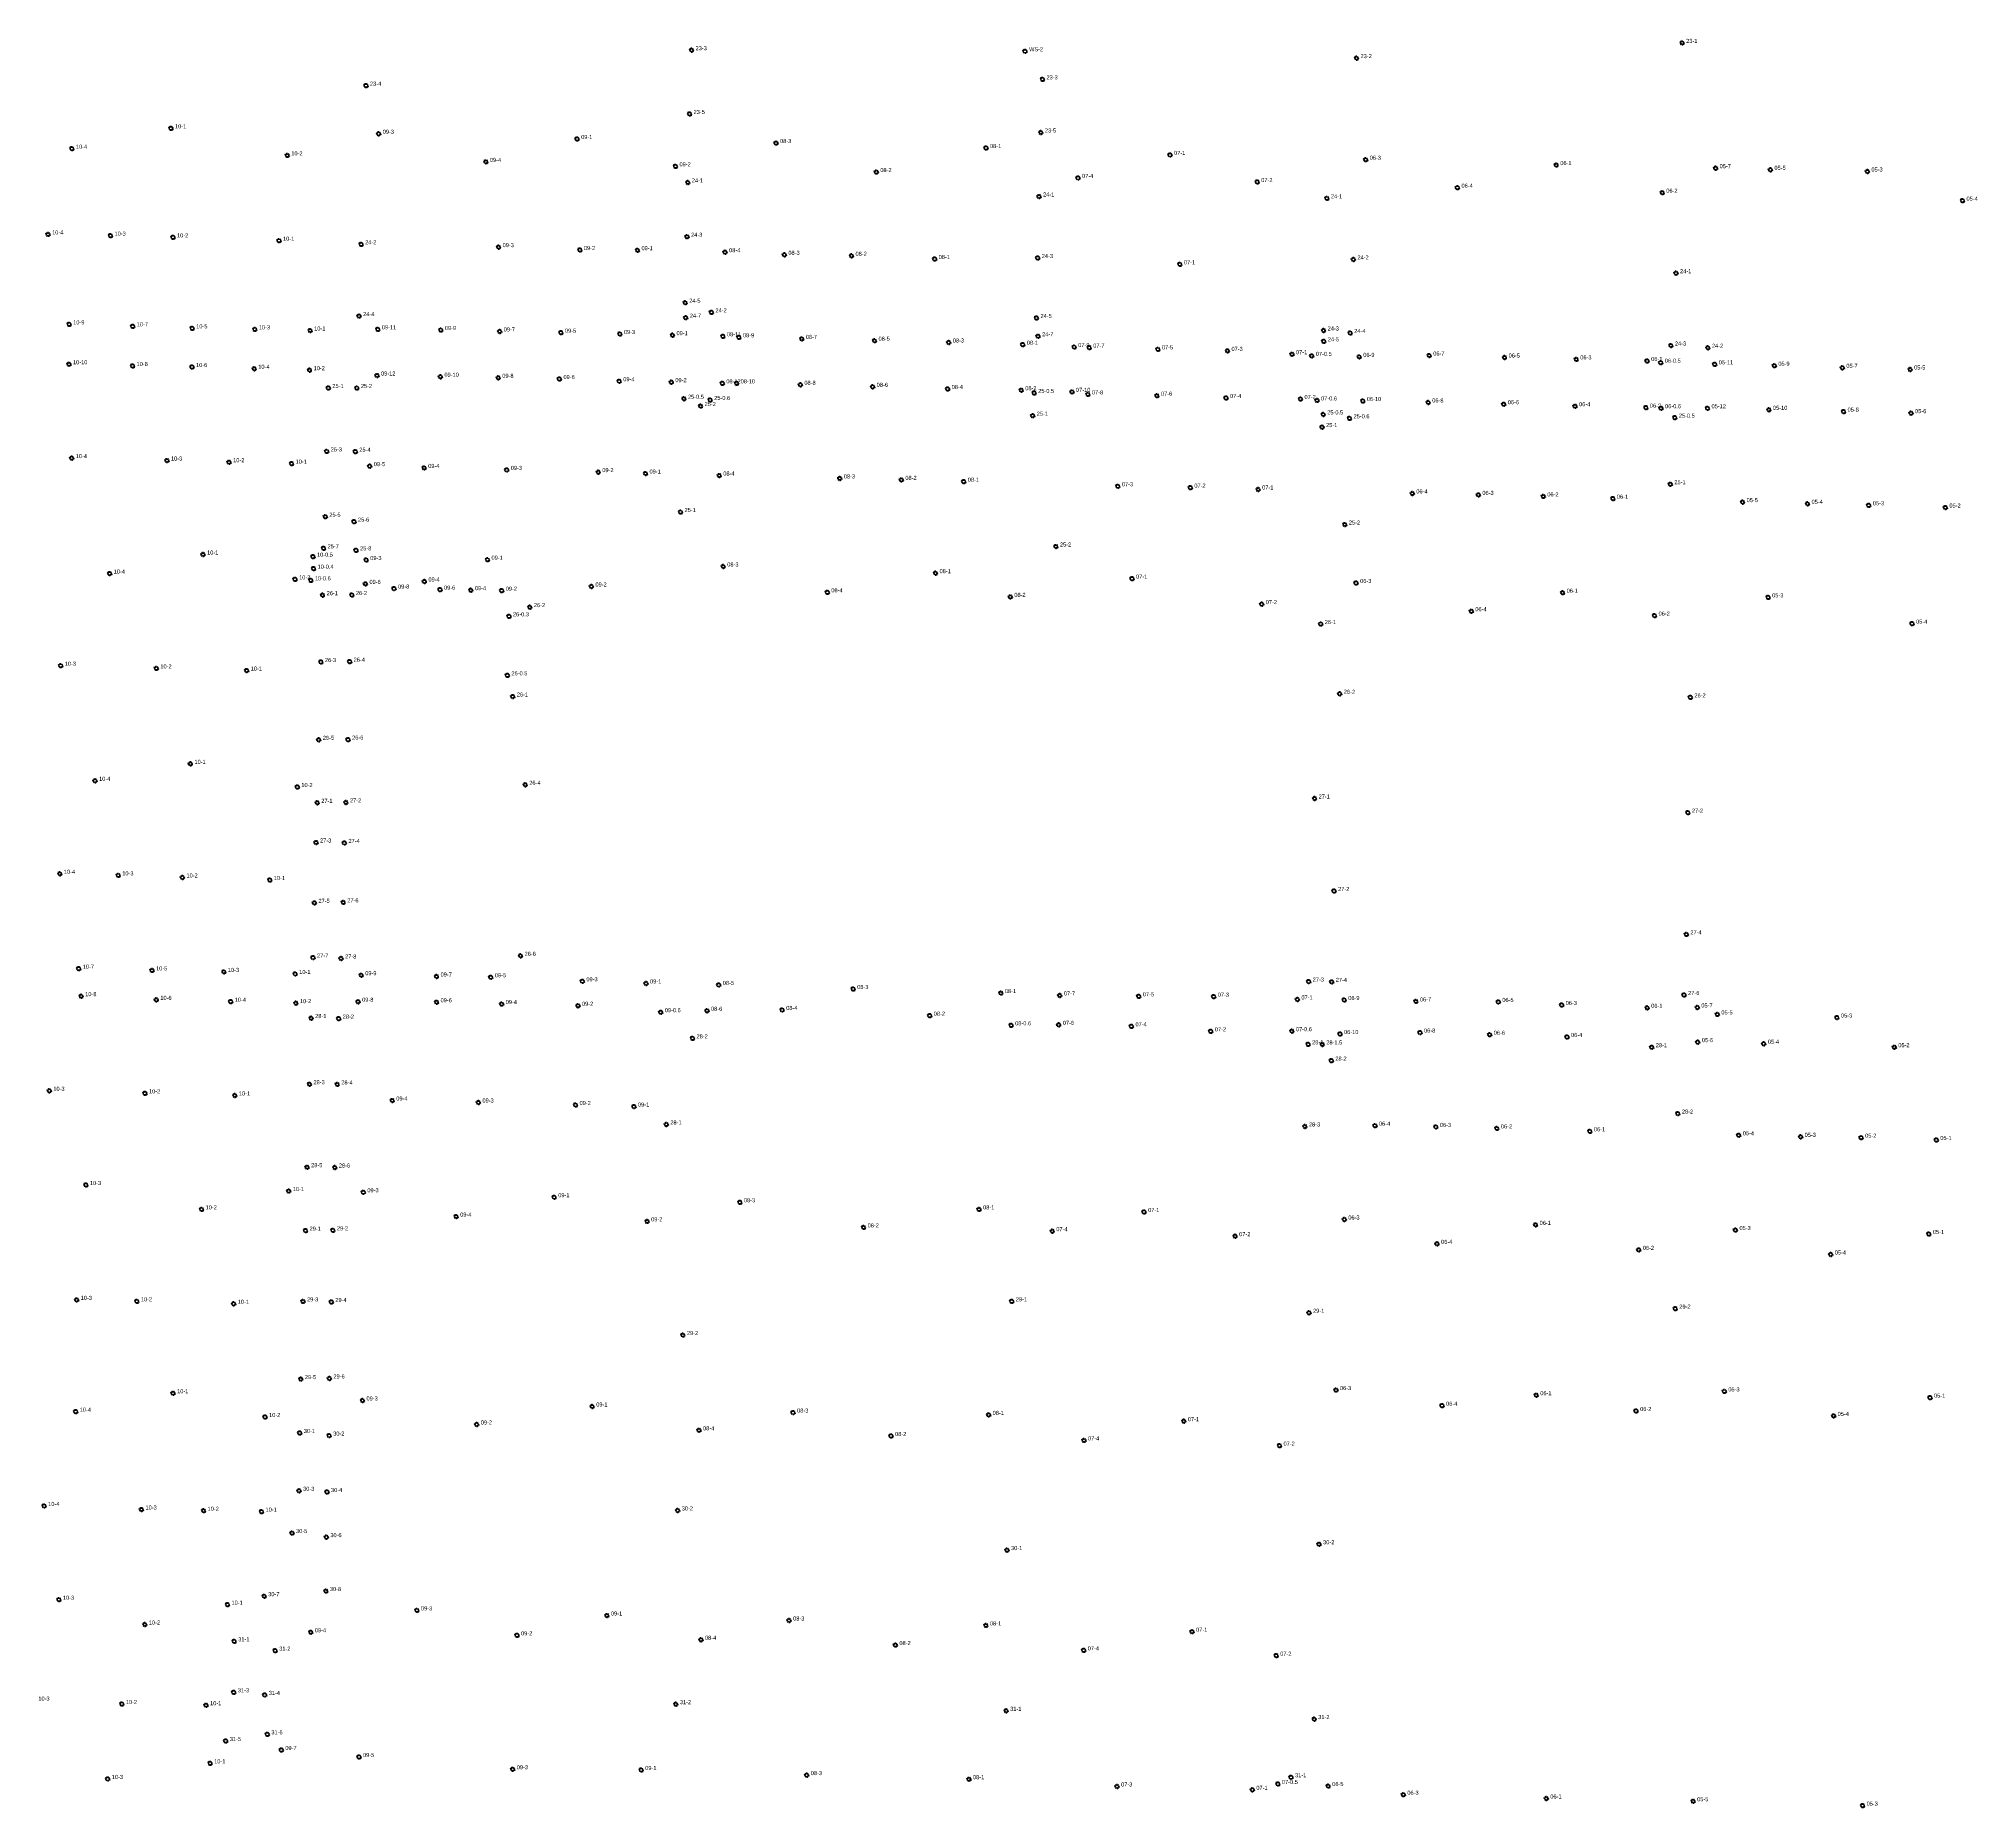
# Model space of a CAD drawing. Header units: inches. Extents: x 486468 to 494393, y 5455952 to 5461583.
# Drawn here: x 490640 to 491594, y 5456029 to 5456899 of the extents above; entities that cross this region are included whole.
import ezdxf

# ---------------------------------------------------------------- set-up
doc = ezdxf.new("R2010")
doc.units = ezdxf.units.IN
doc.header["$MEASUREMENT"] = 0
doc.layers.add('StreetLightingPoles', color=10, linetype='Continuous')

# ---------------------------------------------------------------- blocks, each defined once
blk = doc.blocks.new('Light')
at = {"color": 255}
for p, q in [((-0.71, 0.23), (-1.19, 0.39)), ((-0.44, 0.61), (-0.73, 1.01)), ((0, 0.75), (0, 1.25)), ((0.44, 0.61), (0.73, 1.01)), ((0.71, 0.23), (1.19, 0.39)), ((-0.71, -0.23), (-1.19, -0.39)), ((-0.44, -0.61), (-0.73, -1.01)), ((0, -0.75), (0, -1.25)), ((0.44, -0.61), (0.73, -1.01)), ((0.71, -0.23), (1.19, -0.39))]:
    blk.add_line(p, q, dxfattribs=at)
blk.add_circle((0, 0), 0.75, dxfattribs=at)

msp = doc.modelspace()

# ---------------------------------------------------------------- block references
at = {"layer": 'StreetLightingPoles'}
for p in [(491448.766, 5456897.346), (490961.353, 5456893.769), (491125.475, 5456893.225), (491288.546, 5456889.841), (490801.142, 5456876.295), (491134.026, 5456879.399), (490960.374, 5456862.37), (490705.186, 5456855.331), (490807.393, 5456852.623), (490905.038, 5456850.051), (491002.922, 5456848.059), (491133.216, 5456853.278), (490656.439, 5456845.298), (490762.429, 5456841.985), (490860.161, 5456838.806), (491106.218, 5456845.623), (491196.789, 5456842.237), (491293.044, 5456839.863), (490953.443, 5456836.643), (490959.508, 5456828.685), (491052.256, 5456833.791), (491151.521, 5456830.921), (491239.691, 5456828.895), (491386.823, 5456837.224), (491465.243, 5456835.705), (491492.195, 5456834.896), (491539.928, 5456834.07), (491132.345, 5456821.764), (491273.976, 5456820.856), (491338.201, 5456826.095), (491438.983, 5456823.63), (491586.707, 5456819.732), (490644.729, 5456803.123), (490675.434, 5456802.533), (490706.2, 5456801.686), (490758.335, 5456800.03), (490959.123, 5456801.968), (490798.771, 5456798.26), (490866.391, 5456796.872), (490906.414, 5456795.465), (490934.748, 5456795.359), (490977.844, 5456794.384), (491007.03, 5456793.088), (491040.057, 5456792.602), (491080.951, 5456791.058), (491131.673, 5456791.526), (491287.015, 5456790.797), (491201.628, 5456788.415), (491445.758, 5456784.057), (490797.758, 5456762.945), (490958.228, 5456769.507), (490958.502, 5456762.116), (490971.138, 5456764.79), (491131.064, 5456762.022), (490655.11, 5456758.873), (490686.397, 5456757.925), (490715.633, 5456756.916), (490746.445, 5456756.401), (490773.686, 5456755.834), (490806.978, 5456756.439), (490837.974, 5456756.079), (490866.95, 5456755.385), (490897.084, 5456754.786), (490926.077, 5456754.123), (490951.968, 5456753.557), (490976.789, 5456753.012), (490984.664, 5456752.516), (491131.866, 5456753.042), (491272.351, 5456755.856), (491285.43, 5456754.645), (491015.6, 5456751.725), (491051.381, 5456750.809), (491087.895, 5456749.948), (491124.317, 5456748.872), (491149.637, 5456747.709), (491157.031, 5456747.419), (491190.809, 5456746.561), (491225.044, 5456745.831), (491256.781, 5456744.191), (491266.52, 5456743.362), (491272.437, 5456750.513), (491289.866, 5456742.879), (491324.304, 5456743.528), (491361.409, 5456742.561), (491443.217, 5456748.452), (491461.422, 5456747.349), (490655.012, 5456739.26), (490686.293, 5456738.392), (490715.548, 5456737.892), (490746.166, 5456737.014), (490773.396, 5456736.331), (490806.602, 5456733.7), (490837.778, 5456733.084), (491396.655, 5456741.635), (491431.533, 5456740.868), (491438.249, 5456740.012), (491464.8, 5456739.211), (491494.124, 5456738.519), (491527.599, 5456737.5), (491560.945, 5456736.67), (490782.628, 5456727.592), (490796.65, 5456727.549), (490866.242, 5456732.592), (490896.342, 5456731.997), (490925.757, 5456730.894), (490951.404, 5456730.428), (490976.478, 5456729.864), (490983.519, 5456729.874), (491014.899, 5456729.139), (491050.456, 5456728.14), (491087.345, 5456727.084), (491123.562, 5456726.477), (491129.93, 5456725.105), (491148.549, 5456725.665), (491156.392, 5456724.433), (491190.342, 5456723.761), (490957.588, 5456722.266), (490965.794, 5456718.681), (490970.515, 5456721.696), (491224.344, 5456722.636), (491260.964, 5456722.134), (491269.123, 5456721.448), (491272.153, 5456714.559), (491291.646, 5456721.16), (491323.814, 5456720.457), (491360.984, 5456719.595), (491396.069, 5456718.611), (491430.936, 5456717.909), (491438.388, 5456717.628), (491461.244, 5456717.605), (491491.47, 5456716.821), (491528.189, 5456715.948), (491561.387, 5456715.188), (491129.223, 5456713.915), (491271.602, 5456708.326), (491285.098, 5456712.67), (491445.154, 5456712.975), (490781.794, 5456696.382), (490795.905, 5456696.255), (490656.362, 5456693.073), (490703.224, 5456691.879), (490733.804, 5456691.067), (490764.551, 5456690.378), (490803, 5456689.132), (490829.769, 5456688.265), (490870.419, 5456687.274), (490915.452, 5456686.174), (490938.697, 5456685.479), (490974.991, 5456684.509), (491034.286, 5456683.073), (491064.576, 5456682.371), (491095.277, 5456681.496), (491171.103, 5456679.231), (491206.766, 5456678.547), (491240.136, 5456677.635), (491442.966, 5456680.225), (490955.916, 5456666.543), (491315.985, 5456675.69), (491348.502, 5456674.996), (491380.443, 5456674.235), (491414.709, 5456673.111), (491478.511, 5456671.421), (491510.464, 5456670.597), (491540.596, 5456669.877), (491578.313, 5456668.75), (490781.13, 5456664.221), (490795.245, 5456661.822), (491282.789, 5456660.389), (490780.283, 5456648.699), (490796.278, 5456647.708), (491140.624, 5456649.572), (490720.979, 5456645.647), (490775.06, 5456644.607), (490775.36, 5456638.696), (490801.266, 5456642.983), (490860.946, 5456643.096), (490976.924, 5456639.772), (490675.022, 5456636.279), (490766.266, 5456633.425), (490774.01, 5456632.935), (490800.891, 5456631.202), (490814.951, 5456628.888), (490829.904, 5456632.366), (490837.576, 5456628.374), (490852.744, 5456628.117), (490912.085, 5456629.919), (491081.4, 5456636.477), (491178.088, 5456633.795), (491288.34, 5456631.664), (490779.803, 5456625.641), (490794.211, 5456625.74), (490867.913, 5456627.86), (490881.764, 5456619.771), (491028.144, 5456627.073), (491118.189, 5456624.813), (491241.898, 5456621.242), (491389.944, 5456626.847), (491491.082, 5456624.605), (490871.513, 5456615.267), (491270.921, 5456611.442), (491345.033, 5456617.76), (491435.188, 5456615.593), (491561.881, 5456611.645), (490650.933, 5456590.946), (490778.963, 5456592.764), (490793.106, 5456592.929), (490698.007, 5456589.621), (490742.435, 5456588.561), (490870.741, 5456586.224), (490873.378, 5456575.779), (491280.298, 5456577.124), (491452.824, 5456575.377), (490777.922, 5456554.48), (490792.354, 5456554.6), (490714.779, 5456542.669), (490667.842, 5456534.322), (490767.368, 5456531.295), (490777.172, 5456523.486), (490791.285, 5456523.679), (490879.511, 5456532.366), (491267.916, 5456525.618), (491451.579, 5456518.683), (490776.579, 5456503.964), (490790.547, 5456503.773), (490650.528, 5456488.583), (490679.254, 5456487.803), (490710.84, 5456486.764), (490753.837, 5456485.548), (491277.514, 5456480.14), (490775.79, 5456474.276), (490789.965, 5456474.5), (491450.845, 5456458.767), (490775.1, 5456447.356), (490788.899, 5456446.921), (490877.202, 5456448.234), (490659.803, 5456441.933), (490695.883, 5456441.057), (490731.231, 5456440.317), (490766.329, 5456439.324), (490798.795, 5456438.699), (490835.877, 5456438.045), (490862.558, 5456437.683), (490661.011, 5456428.387), (490907.631, 5456435.717), (490938.965, 5456434.633), (490974.719, 5456433.913), (491040.876, 5456431.911), (491113.558, 5456429.898), (491142.535, 5456428.725), (491181.407, 5456428.312), (491218.248, 5456428.119), (491264.99, 5456435.551), (491276.352, 5456435.404), (491449.727, 5456428.954), (490698, 5456426.567), (490734.593, 5456425.663), (490766.685, 5456424.951), (490797.269, 5456425.619), (490835.877, 5456425.402), (490867.92, 5456424.49), (490905.461, 5456423.652), (490946.187, 5456420.493), (490968.941, 5456421.193), (491005.941, 5456421.618), (491078.533, 5456418.809), (491259.444, 5456426.752), (491282.488, 5456426.491), (491317.766, 5456425.788), (491358.31, 5456425.557), (491389.471, 5456424.053), (491431.558, 5456422.657), (491456.25, 5456422.821), (491466.098, 5456419.401), (490774.168, 5456417.58), (490787.719, 5456417.343), (491118.599, 5456414.062), (491142.018, 5456414.268), (491177.788, 5456413.545), (491216.826, 5456411.066), (491256.756, 5456411.16), (491280.436, 5456409.781), (491319.798, 5456410.461), (491354.073, 5456409.396), (491524.93, 5456417.841), (490961.822, 5456407.623), (491264.731, 5456404.713), (491271.687, 5456404.632), (491392.119, 5456408.324), (491433.806, 5456403.277), (491456.45, 5456405.766), (491488.925, 5456404.949), (491553.153, 5456403.275), (491276.148, 5456396.671), (490645.332, 5456381.823), (490692.396, 5456380.607), (490773.338, 5456385.06), (490787.014, 5456384.966), (490736.627, 5456379.531), (490814.076, 5456377.037), (490856.486, 5456376.065), (490904.264, 5456374.835), (490933.008, 5456374.06), (491446.649, 5456370.621), (490948.918, 5456365.27), (491263.167, 5456364.282), (491297.616, 5456364.656), (491327.581, 5456364.056), (491357.6, 5456363.315), (491403.366, 5456361.906), (491476.612, 5456359.968), (491507.071, 5456359.173), (491536.831, 5456358.741), (491573.825, 5456357.643), (490772.185, 5456344.237), (490785.814, 5456344.089), (490663.346, 5456335.491), (490763.158, 5456332.491), (490720.26, 5456323.489), (490799.859, 5456331.921), (490893.767, 5456329.461), (490985.152, 5456326.99), (491102.824, 5456323.483), (490845.526, 5456319.956), (490939.485, 5456317.572), (491045.992, 5456314.626), (491184.024, 5456322.206), (491282.536, 5456318.51), (491376.658, 5456315.876), (490771.418, 5456313.036), (490784.861, 5456313.167), (491138.842, 5456312.781), (491228.815, 5456310.306), (491328.196, 5456306.534), (491474.991, 5456313.314), (491570.152, 5456311.398), (491427.408, 5456303.576), (491521.872, 5456301.297), (490658.786, 5456278.971), (490688.42, 5456278.269), (490736.057, 5456277.039), (490770.154, 5456278.205), (490784.101, 5456277.93), (491118.906, 5456278.282), (491265.176, 5456272.609), (491445.391, 5456274.678), (490957.078, 5456261.651), (490769.072, 5456239.994), (490783.146, 5456240.309), (490706.23, 5456233.054), (490799.428, 5456229.487), (491278.43, 5456234.587), (491376.965, 5456232.067), (491469.523, 5456233.952), (491570.707, 5456230.882), (490658.334, 5456223.966), (490751.487, 5456221.376), (490912.461, 5456226.51), (491011.303, 5456223.524), (491107.522, 5456222.389), (491203.555, 5456219.297), (491330.639, 5456226.921), (491426.11, 5456224.294), (491523.302, 5456221.901), (490768.553, 5456213.481), (490783.043, 5456212.214), (490855.643, 5456217.672), (490965.028, 5456214.849), (491059.513, 5456211.995), (491154.434, 5456209.827), (491250.65, 5456207.246), (490768.227, 5456185.037), (490781.97, 5456184.462), (490642.803, 5456177.606), (490690.669, 5456175.834), (490721.233, 5456175.241), (490749.749, 5456174.811), (490954.527, 5456175.373), (490764.757, 5456164.257), (490781.634, 5456162.253), (491116.562, 5456155.863), (491270.127, 5456158.767), (490751.064, 5456133.195), (490781.444, 5456135.723), (490650.065, 5456131.462), (490732.989, 5456129.025), (490826.215, 5456126.218), (490919.716, 5456123.686), (490692.34, 5456119.275), (490773.996, 5456115.468), (490875.486, 5456113.937), (491009.349, 5456121.254), (491106.199, 5456118.823), (491207.611, 5456115.706), (490736.313, 5456111.025), (490756.473, 5456106.416), (490965.982, 5456111.754), (491061.647, 5456109.155), (491154.318, 5456106.556), (491249.041, 5456103.94), (490736.097, 5456085.935), (490751.328, 5456084.637), (490681.026, 5456080.161), (490722.451, 5456079.568), (490953.618, 5456080.086), (491116.138, 5456076.806), (491267.728, 5456072.728), (490732.158, 5456061.949), (490752.628, 5456065.245), (490759.497, 5456057.549), (490724.465, 5456050.962), (490797.713, 5456054.079), (490873.343, 5456048.08), (490936.567, 5456047.703), (490674.074, 5456043.304), (491018.015, 5456045.174), (491097.844, 5456043.174), (491170.735, 5456039.59), (491237.282, 5456037.942), (491249.86, 5456040.834), (491256.304, 5456044.13), (491274.604, 5456039.787), (491311.59, 5456035.523), (491381.92, 5456033.673), (491454.168, 5456032.338), (491537.563, 5456030.15)]:
    msp.add_blockref('Light', p, dxfattribs=at)

# ---------------------------------------------------------------- texts
for s, p in [('23-1', (491450.766, 5456897.346)), ('23-3', (490963.353, 5456893.769)), ('WS-2', (491127.475, 5456893.225)), ('23-2', (491290.546, 5456889.841)), ('23-4', (490803.142, 5456876.295)), ('23-3', (491136.026, 5456879.399)), ('23-5', (490962.374, 5456862.37)), ('10-1', (490707.186, 5456855.331)), ('09-3', (490809.393, 5456852.623)), ('09-1', (490907.038, 5456850.051)), ('08-3', (491004.922, 5456848.059)), ('23-5', (491135.216, 5456853.278)), ('10-4', (490658.439, 5456845.298)), ('10-2', (490764.429, 5456841.985)), ('09-4', (490862.161, 5456838.806)), ('08-1', (491108.218, 5456845.623)), ('07-1', (491198.789, 5456842.237)), ('06-3', (491295.044, 5456839.863)), ('06-1', (491388.823, 5456837.224)), ('09-2', (490955.443, 5456836.643)), ('24-1', (490961.508, 5456828.685)), ('08-2', (491054.256, 5456833.791)), ('07-4', (491153.521, 5456830.921)), ('07-2', (491241.691, 5456828.895)), ('05-7', (491467.243, 5456835.705)), ('05-5', (491494.195, 5456834.896)), ('05-3', (491541.928, 5456834.07)), ('24-1', (491134.345, 5456821.764)), ('24-1', (491275.976, 5456820.856)), ('06-4', (491340.201, 5456826.095)), ('06-2', (491440.983, 5456823.63)), ('05-4', (491588.707, 5456819.732)), ('10-4', (490646.729, 5456803.123)), ('10-3', (490677.434, 5456802.533)), ('10-2', (490708.2, 5456801.686)), ('10-1', (490760.335, 5456800.03)), ('24-3', (490961.123, 5456801.968)), ('24-2', (490800.771, 5456798.26)), ('09-3', (490868.391, 5456796.872)), ('09-2', (490908.414, 5456795.465)), ('09-1', (490936.748, 5456795.359)), ('08-4', (490979.844, 5456794.384)), ('08-3', (491009.03, 5456793.088)), ('08-2', (491042.057, 5456792.602)), ('08-1', (491082.951, 5456791.058)), ('24-3', (491133.673, 5456791.526)), ('24-2', (491289.015, 5456790.797)), ('07-1', (491203.628, 5456788.415)), ('24-1', (491447.758, 5456784.057)), ('24-4', (490799.758, 5456762.945)), ('24-5', (490960.228, 5456769.507)), ('24-7', (490960.502, 5456762.116)), ('24-2', (490973.138, 5456764.79)), ('24-5', (491133.064, 5456762.022)), ('10-9', (490657.11, 5456758.873)), ('10-7', (490688.397, 5456757.925)), ('10-5', (490717.633, 5456756.916)), ('10-3', (490748.445, 5456756.401)), ('10-1', (490775.686, 5456755.834)), ('09-11', (490808.978, 5456756.439)), ('09-9', (490839.974, 5456756.079)), ('09-7', (490868.95, 5456755.385)), ('09-5', (490899.084, 5456754.786)), ('09-3', (490928.077, 5456754.123)), ('09-1', (490953.968, 5456753.557)), ('08-11', (490978.789, 5456753.012)), ('08-9', (490986.664, 5456752.516)), ('08-7', (491017.6, 5456751.725)), ('24-7', (491133.866, 5456753.042)), ('24-3', (491274.351, 5456755.856)), ('24-4', (491287.43, 5456754.645)), ('08-5', (491053.381, 5456750.809)), ('08-3', (491089.895, 5456749.948)), ('08-1', (491126.317, 5456748.872)), ('07-9', (491151.637, 5456747.709)), ('07-7', (491159.031, 5456747.419)), ('07-5', (491192.809, 5456746.561)), ('07-3', (491227.044, 5456745.831)), ('07-1', (491258.781, 5456744.191)), ('07-0.5', (491268.52, 5456743.362)), ('24-5', (491274.437, 5456750.513)), ('06-9', (491291.866, 5456742.879)), ('06-7', (491326.304, 5456743.528)), ('06-5', (491363.409, 5456742.561)), ('24-3', (491445.217, 5456748.452)), ('24-2', (491463.422, 5456747.349)), ('10-10', (490657.012, 5456739.26)), ('10-8', (490688.293, 5456738.392)), ('10-6', (490717.548, 5456737.892)), ('10-4', (490748.166, 5456737.014)), ('10-2', (490775.396, 5456736.331)), ('09-12', (490808.602, 5456733.7)), ('09-10', (490839.778, 5456733.084)), ('09-8', (490868.242, 5456732.592)), ('06-3', (491398.655, 5456741.635)), ('06-1', (491433.533, 5456740.868)), ('06-0.5', (491440.249, 5456740.012)), ('05-11', (491466.8, 5456739.211)), ('05-9', (491496.124, 5456738.519)), ('05-7', (491529.599, 5456737.5)), ('05-5', (491562.945, 5456736.67)), ('25-1', (490784.628, 5456727.592)), ('25-2', (490798.65, 5456727.549)), ('09-6', (490898.342, 5456731.997)), ('09-4', (490927.757, 5456730.894)), ('09-2', (490953.404, 5456730.428)), ('08-12', (490978.478, 5456729.864)), ('08-10', (490985.519, 5456729.874)), ('08-8', (491016.899, 5456729.139)), ('08-6', (491052.456, 5456728.14)), ('08-4', (491089.345, 5456727.084)), ('08-2', (491125.562, 5456726.477)), ('25-0.5', (491131.93, 5456725.105)), ('07-10', (491150.549, 5456725.665)), ('07-8', (491158.392, 5456724.433)), ('07-6', (491192.342, 5456723.761)), ('25-0.5', (490959.588, 5456722.266)), ('25-2', (490967.794, 5456718.681)), ('25-0.6', (490972.515, 5456721.696)), ('25-1', (491131.223, 5456713.915)), ('07-4', (491226.344, 5456722.636)), ('07-2', (491262.964, 5456722.134)), ('07-0.6', (491271.123, 5456721.448)), ('25-0.5', (491274.153, 5456714.559)), ('06-10', (491293.646, 5456721.16)), ('06-8', (491325.814, 5456720.457)), ('06-6', (491362.984, 5456719.595)), ('06-4', (491398.069, 5456718.611)), ('06-2', (491432.936, 5456717.909)), ('06-0.6', (491440.388, 5456717.628)), ('05-12', (491463.244, 5456717.605)), ('05-10', (491493.47, 5456716.821)), ('05-8', (491530.189, 5456715.948)), ('05-6', (491563.387, 5456715.188)), ('25-1', (491273.602, 5456708.326)), ('25-0.6', (491287.098, 5456712.67)), ('25-0.5', (491447.154, 5456712.975)), ('25-3', (490783.794, 5456696.382)), ('25-4', (490797.905, 5456696.255)), ('10-4', (490658.362, 5456693.073)), ('10-3', (490705.224, 5456691.879)), ('10-2', (490735.804, 5456691.067)), ('10-1', (490766.551, 5456690.378)), ('09-5', (490805, 5456689.132)), ('09-4', (490831.769, 5456688.265)), ('09-3', (490872.419, 5456687.274)), ('09-2', (490917.452, 5456686.174)), ('09-1', (490940.697, 5456685.479)), ('08-4', (490976.991, 5456684.509)), ('08-3', (491036.286, 5456683.073)), ('08-2', (491066.576, 5456682.371)), ('08-1', (491097.277, 5456681.496)), ('07-3', (491173.103, 5456679.231)), ('07-2', (491208.766, 5456678.547)), ('07-1', (491242.136, 5456677.635)), ('06-4', (491317.985, 5456675.69)), ('06-3', (491350.502, 5456674.996)), ('25-1', (491444.966, 5456680.225)), ('25-1', (490957.916, 5456666.543)), ('06-2', (491382.443, 5456674.235)), ('06-1', (491416.709, 5456673.111)), ('05-5', (491480.511, 5456671.421)), ('05-4', (491512.464, 5456670.597)), ('05-3', (491542.596, 5456669.877)), ('05-2', (491580.313, 5456668.75)), ('25-5', (490783.13, 5456664.221)), ('25-6', (490797.245, 5456661.822)), ('25-2', (491284.789, 5456660.389)), ('25-7', (490782.283, 5456648.699)), ('25-8', (490798.278, 5456647.708)), ('25-2', (491142.624, 5456649.572)), ('10-1', (490722.979, 5456645.647)), ('10-0.5', (490777.06, 5456644.607)), ('10-0.4', (490777.36, 5456638.696)), ('09-3', (490803.266, 5456642.983)), ('09-1', (490862.946, 5456643.096)), ('08-3', (490978.924, 5456639.772)), ('10-4', (490677.022, 5456636.279)), ('10-2', (490768.266, 5456633.425)), ('10-0.6', (490776.01, 5456632.935)), ('09-6', (490802.891, 5456631.202)), ('09-8', (490816.951, 5456628.888)), ('09-4', (490831.904, 5456632.366)), ('09-6', (490839.576, 5456628.374)), ('09-4', (490854.744, 5456628.117)), ('09-2', (490869.913, 5456627.86)), ('09-2', (490914.085, 5456629.919)), ('08-1', (491083.4, 5456636.477)), ('07-1', (491180.088, 5456633.795)), ('06-3', (491290.34, 5456631.664)), ('26-1', (490781.803, 5456625.641)), ('26-2', (490796.211, 5456625.74)), ('26-2', (490883.764, 5456619.771)), ('08-4', (491030.144, 5456627.073)), ('08-2', (491120.189, 5456624.813)), ('07-2', (491243.898, 5456621.242)), ('06-1', (491391.944, 5456626.847)), ('05-3', (491493.082, 5456624.605)), ('26-0.3', (490873.513, 5456615.267)), ('26-1', (491272.921, 5456611.442)), ('06-4', (491347.033, 5456617.76)), ('06-2', (491437.188, 5456615.593)), ('05-4', (491563.881, 5456611.645)), ('10-3', (490652.933, 5456590.946)), ('10-2', (490700.007, 5456589.621)), ('26-3', (490780.963, 5456592.764)), ('26-4', (490795.106, 5456592.929)), ('10-1', (490744.435, 5456588.561)), ('26-0.5', (490872.741, 5456586.224)), ('26-1', (490875.378, 5456575.779)), ('26-2', (491282.298, 5456577.124)), ('26-2', (491454.824, 5456575.377)), ('26-5', (490779.922, 5456554.48)), ('26-6', (490794.354, 5456554.6)), ('10-1', (490716.779, 5456542.669)), ('10-4', (490669.842, 5456534.322)), ('26-4', (490881.511, 5456532.366)), ('10-2', (490769.368, 5456531.295)), ('27-1', (490779.172, 5456523.486)), ('27-2', (490793.285, 5456523.679)), ('27-1', (491269.916, 5456525.618)), ('27-2', (491453.579, 5456518.683)), ('27-3', (490778.579, 5456503.964)), ('27-4', (490792.547, 5456503.773)), ('10-4', (490652.528, 5456488.583)), ('10-3', (490681.254, 5456487.803)), ('10-2', (490712.84, 5456486.764)), ('10-1', (490755.837, 5456485.548)), ('27-2', (491279.514, 5456480.14)), ('27-5', (490777.79, 5456474.276)), ('27-6', (490791.965, 5456474.5)), ('27-4', (491452.845, 5456458.767)), ('27-7', (490777.1, 5456447.356)), ('27-8', (490790.899, 5456446.921)), ('26-6', (490879.202, 5456448.234)), ('10-7', (490661.803, 5456441.933)), ('10-5', (490697.883, 5456441.057)), ('10-3', (490733.231, 5456440.317)), ('10-1', (490768.329, 5456439.324)), ('09-9', (490800.795, 5456438.699)), ('09-7', (490837.877, 5456438.045)), ('09-5', (490864.558, 5456437.683)), ('10-8', (490663.011, 5456428.387)), ('09-3', (490909.631, 5456435.717)), ('09-1', (490940.965, 5456434.633)), ('08-5', (490976.719, 5456433.913)), ('08-3', (491042.876, 5456431.911)), ('08-1', (491115.558, 5456429.898)), ('07-7', (491144.535, 5456428.725)), ('07-5', (491183.407, 5456428.312)), ('07-3', (491220.248, 5456428.119)), ('27-3', (491266.99, 5456435.551)), ('27-4', (491278.352, 5456435.404)), ('27-6', (491451.727, 5456428.954)), ('10-6', (490700, 5456426.567)), ('10-4', (490736.593, 5456425.663)), ('10-2', (490768.685, 5456424.951)), ('28-1', (490776.168, 5456417.58)), ('09-8', (490799.269, 5456425.619)), ('09-6', (490837.877, 5456425.402)), ('09-4', (490869.92, 5456424.49)), ('09-2', (490907.461, 5456423.652)), ('09-0.6', (490948.187, 5456420.493)), ('08-6', (490970.941, 5456421.193)), ('08-4', (491007.941, 5456421.618)), ('08-2', (491080.533, 5456418.809)), ('07-1', (491261.444, 5456426.752)), ('06-9', (491284.488, 5456426.491)), ('06-7', (491319.766, 5456425.788)), ('06-5', (491360.31, 5456425.557)), ('06-3', (491391.471, 5456424.053)), ('06-1', (491433.558, 5456422.657)), ('05-7', (491458.25, 5456422.821)), ('05-5', (491468.098, 5456419.401)), ('05-3', (491526.93, 5456417.841)), ('28-2', (490789.719, 5456417.343)), ('08-0.6', (491120.599, 5456414.062)), ('07-6', (491144.018, 5456414.268)), ('07-4', (491179.788, 5456413.545)), ('07-2', (491218.826, 5456411.066)), ('07-0.6', (491258.756, 5456411.16)), ('06-10', (491282.436, 5456409.781)), ('06-8', (491321.798, 5456410.461)), ('06-6', (491356.073, 5456409.396)), ('06-4', (491394.119, 5456408.324)), ('28-2', (490963.822, 5456407.623)), ('28-1', (491266.731, 5456404.713)), ('28-1.5', (491273.687, 5456404.632)), ('28-1', (491435.806, 5456403.277)), ('05-6', (491458.45, 5456405.766)), ('05-4', (491490.925, 5456404.949)), ('05-2', (491555.153, 5456403.275)), ('28-2', (491278.148, 5456396.671)), ('10-3', (490647.332, 5456381.823)), ('10-2', (490694.396, 5456380.607)), ('10-1', (490738.627, 5456379.531)), ('28-3', (490775.338, 5456385.06)), ('28-4', (490789.014, 5456384.966)), ('09-4', (490816.076, 5456377.037)), ('09-3', (490858.486, 5456376.065)), ('09-2', (490906.264, 5456374.835)), ('09-1', (490935.008, 5456374.06)), ('28-2', (491448.649, 5456370.621)), ('28-1', (490950.918, 5456365.27)), ('28-3', (491265.167, 5456364.282)), ('06-4', (491299.616, 5456364.656)), ('06-3', (491329.581, 5456364.056)), ('06-2', (491359.6, 5456363.315)), ('06-1', (491405.366, 5456361.906)), ('05-4', (491478.612, 5456359.968)), ('05-3', (491509.071, 5456359.173)), ('05-2', (491538.831, 5456358.741)), ('05-1', (491575.825, 5456357.643)), ('28-5', (490774.185, 5456344.237)), ('28-6', (490787.814, 5456344.089)), ('10-3', (490665.346, 5456335.491)), ('10-1', (490765.158, 5456332.491)), ('09-3', (490801.859, 5456331.921)), ('10-2', (490722.26, 5456323.489)), ('09-1', (490895.767, 5456329.461)), ('08-3', (490987.152, 5456326.99)), ('08-1', (491104.824, 5456323.483)), ('07-1', (491186.024, 5456322.206)), ('29-1', (490773.418, 5456313.036)), ('29-2', (490786.861, 5456313.167)), ('09-4', (490847.526, 5456319.956)), ('09-2', (490941.485, 5456317.572)), ('08-2', (491047.992, 5456314.626)), ('07-4', (491140.842, 5456312.781)), ('06-3', (491284.536, 5456318.51)), ('06-1', (491378.658, 5456315.876)), ('05-3', (491476.991, 5456313.314)), ('07-2', (491230.815, 5456310.306)), ('06-4', (491330.196, 5456306.534)), ('06-2', (491429.408, 5456303.576)), ('05-1', (491572.152, 5456311.398)), ('05-4', (491523.872, 5456301.297)), ('10-3', (490660.786, 5456278.971)), ('10-2', (490690.42, 5456278.269)), ('10-1', (490738.057, 5456277.039)), ('29-3', (490772.154, 5456278.205)), ('29-4', (490786.101, 5456277.93)), ('29-1', (491120.906, 5456278.282)), ('29-2', (491447.391, 5456274.678)), ('29-1', (491267.176, 5456272.609)), ('29-2', (490959.078, 5456261.651)), ('29-5', (490771.072, 5456239.994)), ('29-6', (490785.146, 5456240.309)), ('10-1', (490708.23, 5456233.054)), ('09-3', (490801.428, 5456229.487)), ('06-3', (491280.43, 5456234.587)), ('06-4', (491332.639, 5456226.921)), ('06-1', (491378.965, 5456232.067)), ('05-3', (491471.523, 5456233.952)), ('05-1', (491572.707, 5456230.882)), ('10-4', (490660.334, 5456223.966)), ('10-2', (490753.487, 5456221.376)), ('09-2', (490857.643, 5456217.672)), ('09-1', (490914.461, 5456226.51)), ('08-3', (491013.303, 5456223.524)), ('08-1', (491109.522, 5456222.389)), ('07-1', (491205.555, 5456219.297)), ('06-2', (491428.11, 5456224.294)), ('05-4', (491525.302, 5456221.901)), ('30-1', (490770.553, 5456213.481)), ('30-2', (490785.043, 5456212.214)), ('08-4', (490967.028, 5456214.849)), ('08-2', (491061.513, 5456211.995)), ('07-4', (491156.434, 5456209.827)), ('07-2', (491252.65, 5456207.246)), ('30-3', (490770.227, 5456185.037)), ('30-4', (490783.97, 5456184.462)), ('10-4', (490644.803, 5456177.606)), ('10-3', (490692.669, 5456175.834)), ('10-2', (490723.233, 5456175.241)), ('10-1', (490751.749, 5456174.811)), ('30-2', (490956.527, 5456175.373)), ('30-5', (490766.757, 5456164.257)), ('30-6', (490783.634, 5456162.253)), ('30-1', (491118.562, 5456155.863)), ('30-2', (491272.127, 5456158.767)), ('10-3', (490652.065, 5456131.462)), ('30-7', (490753.064, 5456133.195)), ('30-8', (490783.444, 5456135.723)), ('10-1', (490734.989, 5456129.025)), ('09-3', (490828.215, 5456126.218)), ('09-1', (490921.716, 5456123.686)), ('10-2', (490694.34, 5456119.275)), ('09-4', (490775.996, 5456115.468)), ('09-2', (490877.486, 5456113.937)), ('08-3', (491011.349, 5456121.254)), ('08-1', (491108.199, 5456118.823)), ('07-1', (491209.611, 5456115.706)), ('31-1', (490738.313, 5456111.025)), ('31-2', (490758.473, 5456106.416)), ('08-4', (490967.982, 5456111.754)), ('08-2', (491063.647, 5456109.155)), ('07-4', (491156.318, 5456106.556)), ('07-2', (491251.041, 5456103.94)), ('31-3', (490738.097, 5456085.935)), ('31-4', (490753.328, 5456084.637)), ('10-3', (490639.96, 5456081.833)), ('10-2', (490683.026, 5456080.161)), ('10-1', (490724.451, 5456079.568)), ('31-2', (490955.618, 5456080.086)), ('31-1', (491118.138, 5456076.806)), ('31-6', (490754.628, 5456065.245)), ('31-2', (491269.728, 5456072.728)), ('31-5', (490734.158, 5456061.949)), ('09-7', (490761.497, 5456057.549)), ('10-1', (490726.465, 5456050.962)), ('09-5', (490799.713, 5456054.079)), ('09-3', (490875.343, 5456048.08)), ('09-1', (490938.567, 5456047.703)), ('10-3', (490676.074, 5456043.304)), ('08-3', (491020.015, 5456045.174)), ('08-1', (491099.844, 5456043.174)), ('07-3', (491172.735, 5456039.59)), ('07-1', (491239.282, 5456037.942)), ('07-0.5', (491251.86, 5456040.834)), ('31-1', (491258.304, 5456044.13)), ('06-5', (491276.604, 5456039.787)), ('06-3', (491313.59, 5456035.523)), ('06-1', (491383.92, 5456033.673)), ('05-5', (491456.168, 5456032.338)), ('05-3', (491539.563, 5456030.15))]:
    msp.add_text(s, height=2, dxfattribs=at).set_placement(p)

doc.saveas('drawing.dxf')
